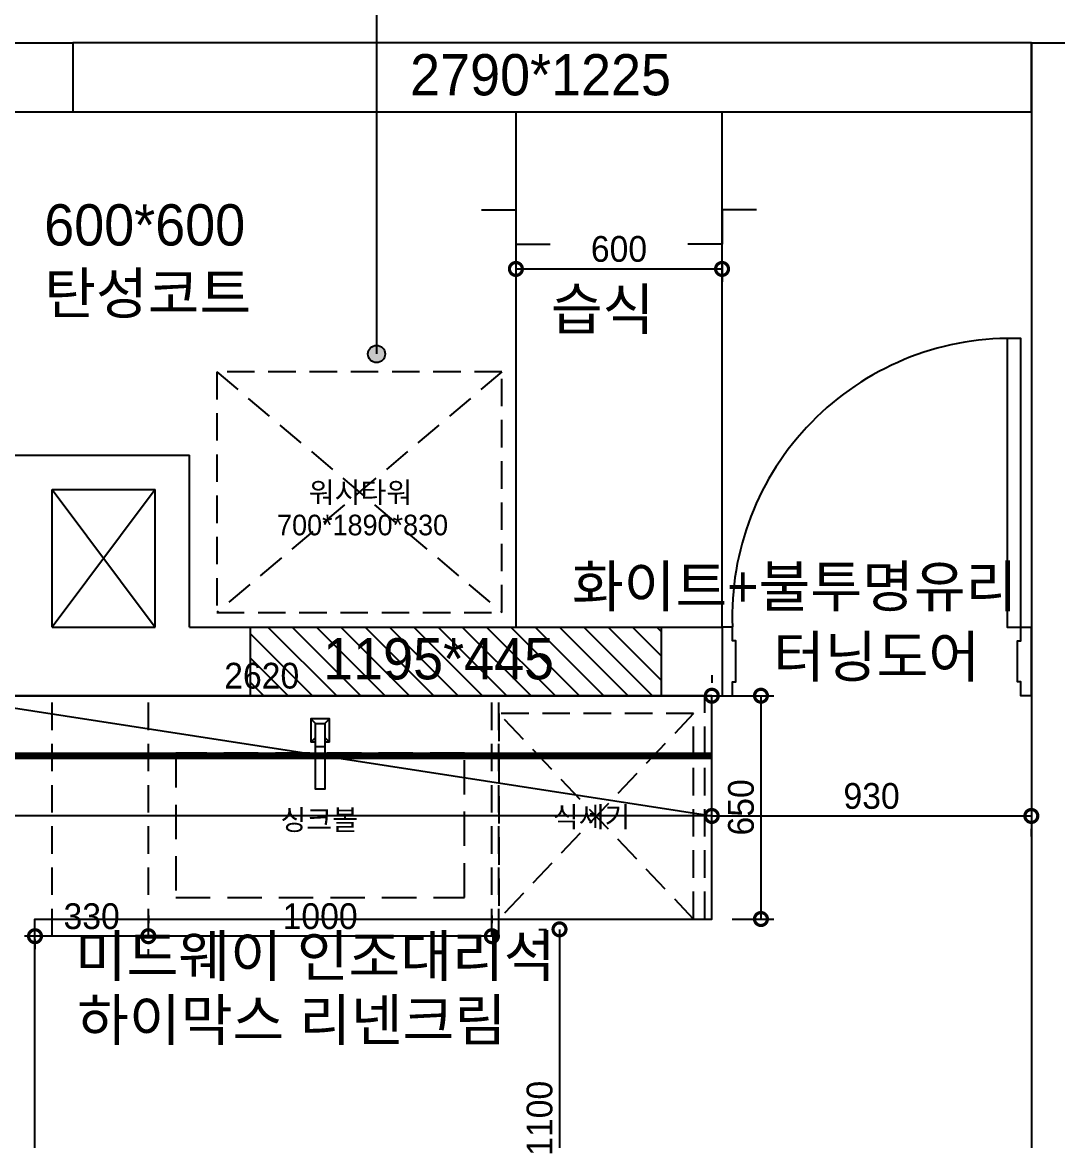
# Model space of a CAD drawing. Header units: inches. Extents: x -63256 to 33689, y -34490 to 100230.
# Drawn here: x -23497 to -20484, y -13468 to -10212 of the extents above; entities that cross this region are included whole.
import ezdxf

# ---------------------------------------------------------------- set-up
doc = ezdxf.new("R2010")
doc.units = ezdxf.units.IN
doc.header["$LTSCALE"] = 100
doc.header["$MEASUREMENT"] = 0
for name, pattern in [('DASHEDX2', [1.5, 1, -0.5]), ('DH-HID2', [1.2, 0.8, -0.4]), ('HIDDEN', [0.375, 0.25, -0.125])]:
    doc.linetypes.add(name, pattern=pattern)
for name, color, linetype in [('0-ELC TEXT', 7, 'Continuous'), ('03-WAL NEW', 3, 'Continuous'), ('06-FUR', 6, 'Continuous'), ('07-DIM WAL', 5, 'Continuous'), ('3.기호.계단선', 30, 'Continuous'), ('C-WIN', 4, 'Continuous'), ('CEIL-LIGHT', 7, 'Continuous'), ('CO-DO-FR', 7, 'Continuous'), ('CO-DOOR', 8, 'Continuous'), ('FU-FURM', 251, 'DH-HID2'), ('fur', 6, 'Continuous'), ('Layer 1', 7, 'Continuous'), ('도면층2', 2, 'Continuous')]:
    doc.layers.add(name, color=color, linetype=linetype)
doc.styles.add('스타일1', font='')
doc.styles.add('코레일둥고', font='')
doc.styles.get('스타일1').set_extended_font_data('HYwulM')
doc.styles.get('코레일둥고').set_extended_font_data('Korail Round Gothic Medium')
doc.dimstyles.new('30', dxfattribs={"dimscale": 30, "dimtxt": 2.5, "dimasz": 2.5, "dimexe": 1.25, "dimexo": 2, "dimtad": 1, "dimdec": 0, "dimtxsty": '스타일1', "dimblk": 'DOTSMALL', "dimcen": 2.5, "dimclrd": 1, "dimclre": 1, "dimclrt": 2, "dimadec": 0, "dimazin": 0, "dimtfac": 1, "dimtix": 1, "dimtmove": 0, "dimatfit": 3, "dimldrblk": 'DOTSMALL', "dimfxl": 1.25, "dimarcsym": 0})

# ---------------------------------------------------------------- blocks, each defined once
blk = doc.blocks.new('_DOTSMALL')
at = {"color": 0, "linetype": 'ByBlock', "const_width": 0.5}
blk.add_lwpolyline([(-0.0625, 0, 1), (0.0625, 0, 1)], format="xyb", close=True, dxfattribs=at)
blk = doc.blocks.new('*D339')
at = {"layer": '07-DIM WAL', "color": 1, "lineweight": -2, "transparency": 16777216}
for p, q in [((-21993.6, -12852.5), (-21971.1, -12852.5)), ((-21933.6, -12852.5), (-21933.6, -13952.5)), ((-21885.1, -13952.5), (-21896.1, -13952.5))]:
    blk.add_line(p, q, dxfattribs=at)
at = {"layer": 'Defpoints', "color": 0, "transparency": 16777216}
for p in [(-21933.6, -12852.5), (-21945.1, -13952.5), (-21933.6, -13952.5)]:
    blk.add_point(p, dxfattribs=at)
at = {"layer": '07-DIM WAL', "color": 1, "lineweight": -2, "transparency": 16777216, "xscale": 75, "yscale": 75, "zscale": 75}
for p, rotation in [((-21933.6, -12852.5), 90), ((-21933.6, -13952.5), 270)]:
    blk.add_blockref('_DOTSMALL', p, dxfattribs=dict(at, rotation=rotation))
at = {"layer": '07-DIM WAL', "color": 2, "transparency": 16777216, "insert": (-21991.3, -13402.5), "char_height": 75, "attachment_point": 5, "rotation": 90, "style": '스타일1'}
blk.add_mtext('1100', dxfattribs=at)
blk = doc.blocks.new('*D347')
at = {"layer": '07-DIM WAL', "color": 1, "lineweight": -2, "transparency": 16777216}
for p, q in [((-21490.3, -12112.5), (-21490.3, -12135)), ((-24110.3, -12172.5), (-21490.3, -12172.5)), ((-24110.3, -12232.5), (-24110.3, -12210))]:
    blk.add_line(p, q, dxfattribs=at)
at = {"layer": 'Defpoints', "color": 0, "transparency": 16777216}
for p in [(-24110.3, -12172.5), (-21490.3, -12172.5), (-21490.3, -12172.5)]:
    blk.add_point(p, dxfattribs=at)
at = {"layer": '07-DIM WAL', "color": 1, "lineweight": -2, "transparency": 16777216, "xscale": 75, "yscale": 75, "zscale": 75, "rotation": 180}
blk.add_blockref('_DOTSMALL', (-24110.3, -12172.5), dxfattribs=at)
at = {"layer": '07-DIM WAL', "color": 1, "lineweight": -2, "transparency": 16777216, "xscale": 75, "yscale": 75, "zscale": 75}
blk.add_blockref('_DOTSMALL', (-21490.3, -12172.5), dxfattribs=at)
at = {"layer": '07-DIM WAL', "color": 2, "transparency": 16777216, "insert": (-22800.3, -12114.7), "char_height": 75, "attachment_point": 5, "style": '스타일1'}
blk.add_mtext('2620', dxfattribs=at)
blk = doc.blocks.new('*D348')
at = {"layer": '07-DIM WAL', "color": 1, "lineweight": -2, "transparency": 16777216}
for p, q in [((-23130.3, -12812.5), (-23130.3, -12835)), ((-22130.3, -12812.5), (-22130.3, -12835)), ((-22130.3, -12872.5), (-23130.3, -12872.5))]:
    blk.add_line(p, q, dxfattribs=at)
at = {"layer": 'Defpoints', "color": 0, "transparency": 16777216}
for p in [(-23130.3, -12872.5), (-23130.3, -12872.5), (-22130.3, -12872.5)]:
    blk.add_point(p, dxfattribs=at)
at = {"layer": '07-DIM WAL', "color": 1, "lineweight": -2, "transparency": 16777216, "xscale": 75, "yscale": 75, "zscale": 75, "rotation": 180}
blk.add_blockref('_DOTSMALL', (-23130.3, -12872.5), dxfattribs=at)
at = {"layer": '07-DIM WAL', "color": 1, "lineweight": -2, "transparency": 16777216, "xscale": 75, "yscale": 75, "zscale": 75}
blk.add_blockref('_DOTSMALL', (-22130.3, -12872.5), dxfattribs=at)
at = {"layer": '07-DIM WAL', "color": 2, "transparency": 16777216, "insert": (-22630.3, -12814.7), "char_height": 75, "attachment_point": 5, "style": '스타일1'}
blk.add_mtext('1000', dxfattribs=at)
blk = doc.blocks.new('*D349')
at = {"layer": '07-DIM WAL', "color": 1, "lineweight": -2, "transparency": 16777216}
for p, q in [((-23130.3, -12872.5), (-23460.3, -12872.5)), ((-23460.3, -12882.5), (-23460.3, -12910)), ((-23130.3, -12932.5), (-23130.3, -12910))]:
    blk.add_line(p, q, dxfattribs=at)
at = {"layer": 'Defpoints', "color": 0, "transparency": 16777216}
for p in [(-23460.3, -12822.5), (-23460.3, -12872.5), (-23130.3, -12872.5)]:
    blk.add_point(p, dxfattribs=at)
at = {"layer": '07-DIM WAL', "color": 1, "lineweight": -2, "transparency": 16777216, "xscale": 75, "yscale": 75, "zscale": 75, "rotation": 180}
blk.add_blockref('_DOTSMALL', (-23460.3, -12872.5), dxfattribs=at)
at = {"layer": '07-DIM WAL', "color": 1, "lineweight": -2, "transparency": 16777216, "xscale": 75, "yscale": 75, "zscale": 75}
blk.add_blockref('_DOTSMALL', (-23130.3, -12872.5), dxfattribs=at)
at = {"layer": '07-DIM WAL', "color": 2, "transparency": 16777216, "insert": (-23295.3, -12814.7), "char_height": 75, "attachment_point": 5, "style": '스타일1'}
blk.add_mtext('330', dxfattribs=at)
blk = doc.blocks.new('*D350')
at = {"layer": '07-DIM WAL', "color": 1, "lineweight": -2, "transparency": 16777216}
for p, q in [((-21490.3, -12522.5), (-20560.3, -12522.5)), ((-21490.3, -12582.5), (-21490.3, -12560)), ((-20560.3, -12582.5), (-20560.3, -12560))]:
    blk.add_line(p, q, dxfattribs=at)
at = {"layer": 'Defpoints', "color": 0, "transparency": 16777216}
for p in [(-21490.3, -12522.5), (-20560.3, -12522.5), (-20560.3, -12522.5)]:
    blk.add_point(p, dxfattribs=at)
at = {"layer": '07-DIM WAL', "color": 1, "lineweight": -2, "transparency": 16777216, "xscale": 75, "yscale": 75, "zscale": 75, "rotation": 180}
blk.add_blockref('_DOTSMALL', (-21490.3, -12522.5), dxfattribs=at)
at = {"layer": '07-DIM WAL', "color": 1, "lineweight": -2, "transparency": 16777216, "xscale": 75, "yscale": 75, "zscale": 75}
blk.add_blockref('_DOTSMALL', (-20560.3, -12522.5), dxfattribs=at)
at = {"layer": '07-DIM WAL', "color": 2, "transparency": 16777216, "insert": (-21025.3, -12464.7), "char_height": 75, "attachment_point": 5, "style": '스타일1'}
blk.add_mtext('930', dxfattribs=at)
blk = doc.blocks.new('dfdadfs')
at = {"color": 1}
for p, q in [((-23410.3, -111572.5), (-23110.3, -111972.5)), ((-23110.3, -111572.5), (-23410.3, -111972.5))]:
    blk.add_line(p, q, dxfattribs=at)
at = {"layer": 'C-WIN'}
for points in [[(-23350.3, -110472.5), (-20560.3, -110472.5), (-20560.3, -110272.5), (-23350.3, -110272.5)], [(-22832.9, -111972.5), (-21637.9, -111972.5), (-21637.9, -112172.5), (-22832.9, -112172.5)]]:
    blk.add_lwpolyline(points, close=True, dxfattribs=at)
at = {"layer": 'Layer 1'}
blk.add_line((-21460.5, -111972.5), (-21460.5, -110472.5), dxfattribs=at)
at = {"layer": '도면층2'}
for p, q in [((-24210.3, -110272.5), (-23350.3, -110272.5)), ((-23350.3, -110272.5), (-23350.3, -110472.5)), ((-20560.3, -110272.5), (-20560.3, -115102.5)), ((-20560.3, -110272.5), (-20360.3, -110272.5)), ((-24060.3, -110472.5), (-23350.3, -110472.5)), ((-24060.3, -111472.5), (-23010.3, -111472.5)), ((-23010.3, -111972.5), (-23010.3, -111472.5)), ((-23410.3, -111972.5), (-23410.3, -111572.5)), ((-23410.3, -111572.5), (-23110.3, -111572.5)), ((-23110.3, -111972.5), (-23110.3, -111572.5)), ((-23410.3, -111972.5), (-23110.3, -111972.5)), ((-23010.3, -111972.5), (-22832.9, -111972.5)), ((-21637.9, -111972.5), (-21460.5, -111972.5)), ((-21460.5, -111972.5), (-21460.5, -112172.5)), ((-24110.3, -112172.5), (-22832.9, -112172.5)), ((-21637.9, -112172.5), (-21460.5, -112172.5))]:
    blk.add_line(p, q, dxfattribs=at)
for points in [[(-22832.9, -112172.5), (-22832.9, -111972.5)], [(-21637.9, -111972.5), (-21637.9, -112172.5)]]:
    blk.add_lwpolyline(points, dxfattribs=at)
at = {"layer": '0-ELC TEXT', "style": '코레일둥고'}
for s, p in [('2790*1225', (-22368.5, -110424.9)), ('1195*445', (-22621.6, -112124.9))]:
    blk.add_text(s, height=120, dxfattribs=at).set_placement(p)
blk = doc.blocks.new('*D408')
at = {"layer": '07-DIM WAL', "color": 1, "lineweight": -2, "transparency": 16777216}
for p, q in [((-22060.5, -10918.5), (-22060.5, -10967.7)), ((-22060.5, -10930.2), (-21460.5, -10930.2)), ((-21460.5, -10918.5), (-21460.5, -10967.7))]:
    blk.add_line(p, q, dxfattribs=at)
at = {"layer": 'Defpoints', "color": 0, "transparency": 16777216}
for p in [(-22060.5, -10858.5), (-21460.5, -10858.5), (-21460.5, -10930.2)]:
    blk.add_point(p, dxfattribs=at)
at = {"layer": '07-DIM WAL', "color": 1, "lineweight": -2, "transparency": 16777216, "xscale": 75, "yscale": 75, "zscale": 75, "rotation": 180}
blk.add_blockref('_DOTSMALL', (-22060.5, -10930.2), dxfattribs=at)
at = {"layer": '07-DIM WAL', "color": 1, "lineweight": -2, "transparency": 16777216, "xscale": 75, "yscale": 75, "zscale": 75}
blk.add_blockref('_DOTSMALL', (-21460.5, -10930.2), dxfattribs=at)
at = {"layer": '07-DIM WAL', "color": 2, "transparency": 16777216, "insert": (-21760.5, -10872.4), "char_height": 75, "attachment_point": 5, "style": '스타일1'}
blk.add_mtext('600', dxfattribs=at)
blk = doc.blocks.new('*D430')
at = {"layer": '03-WAL NEW', "color": 1, "lineweight": -2, "transparency": 16777216}
for p, q in [((-21430.6, -12172.5), (-21309.8, -12172.5)), ((-21347.3, -12172.5), (-21347.3, -12822.5)), ((-21430.6, -12822.5), (-21309.8, -12822.5))]:
    blk.add_line(p, q, dxfattribs=at)
at = {"layer": 'Defpoints', "color": 0, "transparency": 16777216}
for p in [(-21490.6, -12172.5), (-21490.6, -12822.5), (-21347.3, -12822.5)]:
    blk.add_point(p, dxfattribs=at)
at = {"layer": '03-WAL NEW', "color": 1, "lineweight": -2, "transparency": 16777216, "xscale": 75, "yscale": 75, "zscale": 75}
for p, rotation in [((-21347.3, -12172.5), 90), ((-21347.3, -12822.5), 270)]:
    blk.add_blockref('_DOTSMALL', p, dxfattribs=dict(at, rotation=rotation))
at = {"layer": '03-WAL NEW', "color": 2, "transparency": 16777216, "insert": (-21405.1, -12497.5), "char_height": 75, "attachment_point": 5, "rotation": 90, "style": '스타일1'}
blk.add_mtext('650', dxfattribs=at)

msp = doc.modelspace()

# ---------------------------------------------------------------- hatches: boundary and pattern name
at = {"layer": '0-ELC TEXT'}
h = msp.add_hatch(color=256, dxfattribs=at)
h.dxf.hatch_style = 1
edge = h.paths.add_edge_path()
edge.add_arc((-22466.1, -11177.7), 25, -180, 180, ccw=False)
at = {"layer": '03-WAL NEW'}
h = msp.add_hatch(dxfattribs=at)
h.set_pattern_fill('_USER', color=256, scale=50, angle=135, pattern_type=0)
h.set_pattern_definition([(135, (72636.96, -246196.736), (-35.355339, -35.355339), [])])
h.paths.add_polyline_path([(-22832.9, -11972.5), (-21637.9, -11972.5), (-21637.9, -12172.5), (-22832.9, -12172.5)])

# ---------------------------------------------------------------- linework, layer by layer
at = {"layer": '0-ELC TEXT'}
msp.add_line((-22466.1, -9668.6), (-22466.1, -11177.7), dxfattribs=at)
msp.add_circle((-22466.1, -11177.7), 25, dxfattribs=at)
at = {"layer": '03-WAL NEW'}
msp.add_lwpolyline([(-22832.9, -11972.5), (-21637.9, -11972.5), (-21637.9, -12172.5), (-22832.9, -12172.5)], close=True, dxfattribs=at)
at = {"layer": '06-FUR'}
for points in [[(-24110.3, -15022.5), (-23460.3, -15022.5), (-23460.3, -12822.5), (-21490.3, -12822.5), (-21490.3, -12172.5), (-24110.3, -12172.5), (-24110.3, -15052.5)], [(-23750.3, -12172.5), (-21490.3, -12522.5), (-23750.3, -12522.5)]]:
    msp.add_lwpolyline(points, dxfattribs=at)
at = {"layer": '06-FUR', "color": 7, "linetype": 'DASHEDX2'}
msp.add_lwpolyline([(-23050.3, -12759.7), (-22210.3, -12759.7), (-22210.3, -12339.7), (-23050.3, -12339.7)], close=True, dxfattribs=at)
at = {"layer": '3.기호.계단선'}
msp.add_line((-22060.5, -10472.5), (-22060.5, -11972.5), dxfattribs=at)
for points in [[(-22160.5, -10758.5), (-22060.5, -10758.5), (-22060.5, -10858.5), (-21960.5, -10858.5)], [(-21360.5, -10758.5), (-21460.5, -10758.5), (-21460.5, -10858.5), (-21560.5, -10858.5)]]:
    msp.add_lwpolyline(points, dxfattribs=at)
at = {"layer": 'CEIL-LIGHT', "color": 10, "linetype": 'HIDDEN', "const_width": 20}
msp.add_lwpolyline([(-23930.3, -14502.5), (-23930.3, -12347.5), (-21490.3, -12347.5)], dxfattribs=at)
at = {"layer": 'CO-DO-FR'}
for points in [[(-21460.5, -11972.5), (-21460.5, -12172.5), (-21430.5, -12172.5), (-21430.5, -12132.5), (-21420.5, -12132.5), (-21420.5, -12012.5), (-21430.5, -12012.5), (-21430.5, -11972.5), (-21460.5, -11972.5)], [(-20560.5, -11972.5), (-20560.5, -12172.5), (-20590.5, -12172.5), (-20590.5, -12132.5), (-20600.5, -12132.5), (-20600.5, -12012.5), (-20590.5, -12012.5), (-20590.5, -11972.5), (-20560.5, -11972.5)]]:
    msp.add_lwpolyline(points, close=True, dxfattribs=at)
at = {"layer": 'CO-DOOR'}
msp.add_lwpolyline([(-20630.5, -11132.5), (-20630.5, -11972.5), (-20590.5, -11972.5), (-20590.5, -11132.5)], close=True, dxfattribs=at)
msp.add_arc((-20620.5, -11942.9), 810.5, 89.2931, 182.0875, dxfattribs=at)
at = {"layer": 'FU-FURM'}
for p, q in [((-22101.1, -11229.9), (-22931.1, -11929.9)), ((-22931.1, -11229.9), (-22101.1, -11929.9)), ((-23410.3, -12872.5), (-23410.3, -12172.5)), ((-23130.3, -12872.5), (-23130.3, -12172.5)), ((-22130.3, -12872.5), (-22130.3, -12172.5)), ((-22110.3, -12872.5), (-22110.3, -12172.5)), ((-21510.3, -12822.5), (-21510.3, -12172.5)), ((-21543.3, -12822.5), (-22110.3, -12224.5)), ((-21543.3, -12224.5), (-22110.3, -12822.5)), ((-23410.3, -12872.5), (-24110.3, -12872.5))]:
    msp.add_line(p, q, dxfattribs=at)
for points in [[(-22931.1, -11929.9), (-22101.1, -11929.9), (-22101.1, -11229.9), (-22931.1, -11229.9)], [(-22110.3, -12224.5), (-22110.3, -12822.5), (-21543.3, -12822.5), (-21543.3, -12224.5)]]:
    msp.add_lwpolyline(points, close=True, dxfattribs=at)
at = {"layer": 'fur'}
for p, q in [((-22643.9, -12253.3), (-22657.5, -12239.7)), ((-22616.7, -12253.3), (-22603, -12239.7)), ((-22657.5, -12307.9), (-22643.9, -12294.2)), ((-22616.7, -12294.2), (-22603, -12307.9)), ((-22643.9, -12307.9), (-22657.5, -12307.9)), ((-22616.7, -12321.5), (-22643.9, -12321.5)), ((-22603, -12307.9), (-22616.7, -12307.9))]:
    msp.add_line(p, q, dxfattribs=at)
msp.add_lwpolyline([(-22603, -12307.9), (-22603, -12239.7), (-22657.5, -12239.7), (-22657.5, -12307.9)], dxfattribs=at)
msp.add_lwpolyline([(-22616.7, -12253.3), (-22616.7, -12444.2), (-22643.9, -12444.2), (-22643.9, -12253.3)], close=True, dxfattribs=at)

# ---------------------------------------------------------------- block references
at = {"layer": '07-DIM WAL'}
msp.add_blockref('dfdadfs', (0, 100000), dxfattribs=at)

# ---------------------------------------------------------------- texts
at = {"layer": '0-ELC TEXT', "style": '코레일둥고'}
for s, height, p in [('600*600', 120, (-23433.4, -10862)), ('탄성코트', 120, (-23433.4, -11060.8)), ('습식', 120, (-21958.8, -11107.2)), ('워시타워', 60, (-22663.5, -11610.6)), ('700*1890*830', 60, (-22755.6, -11705.6)), ('화이트+불투명유리', 120, (-21897.5, -11914)), ('터닝도어', 120, (-21311.9, -12118.3)), ('싱크볼', 60, (-22745.9, -12563.6)), ('미드웨이 인조대리석', 120, (-23344.1, -12989.9)), ('하이막스 리넨크림', 120, (-23337.2, -13176.4))]:
    msp.add_text(s, height=height, dxfattribs=at).set_placement(p)
at = {"layer": 'FU-FURM', "style": '코레일둥고'}
msp.add_text('식세기', height=60, dxfattribs=at).set_placement((-21953.1, -12555.3))

# ---------------------------------------------------------------- dimensions: what is measured, and where the dimension line sits
at = {"layer": '03-WAL NEW'}
dim = msp.add_linear_dim(base=(-21347.3, -12822.5), p1=(-21490.6, -12172.5), p2=(-21490.6, -12822.5), angle=90, dimstyle='30', dxfattribs=at)
dim.commit()
dim.dimension.update_dxf_attribs({"geometry": '*D430', "text_midpoint": (-21405.1, -12497.5)})
at = {"layer": '07-DIM WAL'}
for base, p1, p2, picture, middle in [((-21460.5, -10930.2), (-22060.5, -10858.5), (-21460.5, -10858.5), '*D408', (-21760.5, -10872.4)), ((-21490.3, -12172.5), (-24110.3, -12172.5), (-21490.3, -12172.5), '*D347', (-22800.3, -12114.7)), ((-20560.3, -12522.5), (-21490.3, -12522.5), (-20560.3, -12522.5), '*D350', (-21025.3, -12464.7)), ((-23460.3, -12872.5), (-23130.3, -12872.5), (-23460.3, -12822.5), '*D349', (-23295.3, -12814.7)), ((-23130.3, -12872.5), (-22130.3, -12872.5), (-23130.3, -12872.5), '*D348', (-22630.3, -12814.7))]:
    dim = msp.add_linear_dim(base=base, p1=p1, p2=p2, dimstyle='30', dxfattribs=at)
    dim.commit()
    dim.dimension.update_dxf_attribs({"geometry": picture, "text_midpoint": middle})
dim = msp.add_linear_dim(base=(-21933.6, -13952.5), p1=(-21933.6, -12852.5), p2=(-21945.1, -13952.5), angle=90, dimstyle='30', dxfattribs=at)
dim.commit()
dim.dimension.update_dxf_attribs({"geometry": '*D339', "text_midpoint": (-21991.3, -13402.5)})

doc.saveas('drawing.dxf')
